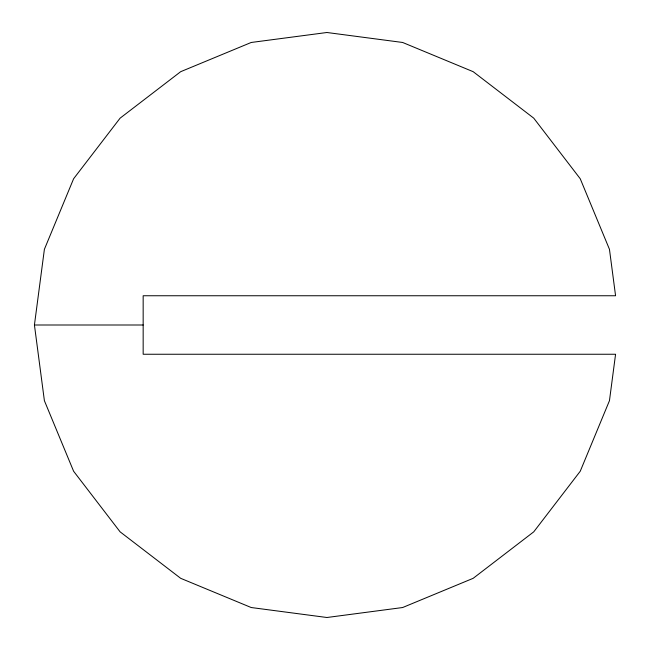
<?xml version="1.0" encoding="UTF-8"?>
<svg xmlns="http://www.w3.org/2000/svg" width="650" height="650" viewBox="0 0 650 650"><rect width="100%" height="100%" fill="white"/><g stroke="black" fill="none" stroke-linecap="round" stroke-linejoin="round"><path stroke-width="0.97" d="M34.426 325L44.395 249.299L73.612 178.75L120.096 118.17L180.676 71.687L251.217 42.469L326.926 32.5L402.626 42.469L473.176 71.687L533.756 118.17L580.239 178.75L609.456 249.299L615.574 295.75L143.162 295.75L143.162 354.25L615.574 354.25L609.456 400.701L580.239 471.25L533.756 531.83L473.176 578.313L402.626 607.531L326.926 617.5L251.217 607.531L180.676 578.313L120.096 531.83L73.612 471.25L44.395 400.701L34.426 325L143.162 325"/></g></svg>
